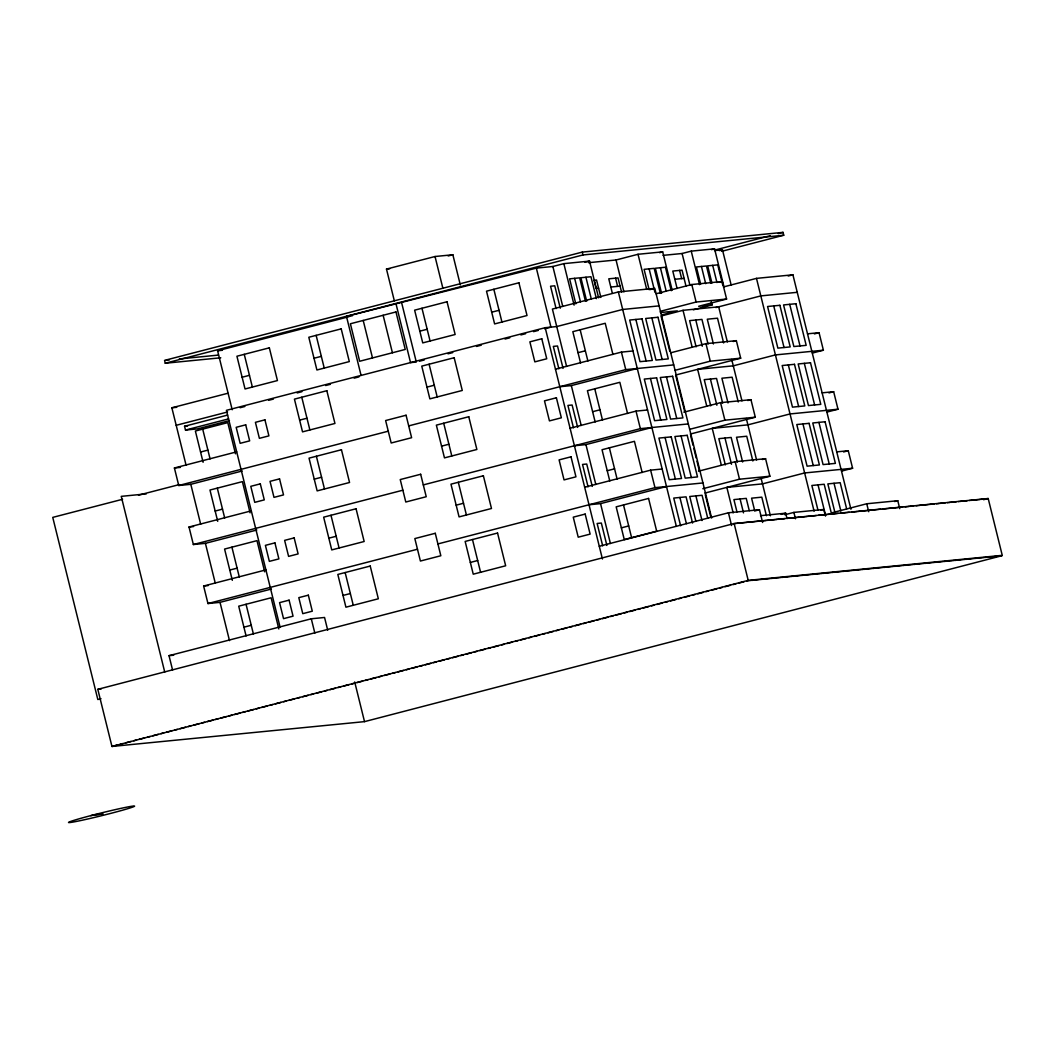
<?xml version="1.0" encoding="UTF-8"?>
<svg xmlns="http://www.w3.org/2000/svg" width="1055" height="1055" viewBox="0 0 1055 1055"><rect width="100%" height="100%" fill="white"/><g stroke="black" fill="none" stroke-linecap="round" stroke-linejoin="round"><path stroke-width="1.5" d="M97.812 689.324L734.135 523.544L988.192 498.514L1002.25 555.339L748.206 580.369L111.949 746.452L97.812 689.324L101.095 689.007M983.563 499.701L988.192 498.514M117.395 745.028L111.949 746.452L364.516 721.633L1002.237 555.642M120.125 744.316L122.855 743.604M125.571 742.891L131.031 741.48M133.748 740.768L136.477 740.056M139.194 739.344L144.654 737.933M147.37 737.221L150.1 736.509M152.817 735.797L158.276 734.372M160.993 733.673L163.723 732.961M166.453 732.249L171.899 730.825M174.616 730.113L177.345 729.414M180.075 728.702L185.522 727.277M188.252 726.565L190.968 725.853M193.698 725.154L199.144 723.73M201.874 723.018L204.591 722.306M207.321 721.594L212.767 720.183M215.497 719.47L218.214 718.758M220.943 718.046L226.39 716.635M229.12 715.923L231.836 715.211M234.566 714.499L240.013 713.075M242.742 712.376L245.472 711.663M248.189 710.951L253.635 709.527M256.365 708.815L259.095 708.116M261.811 707.404L267.258 705.98M269.988 705.268L272.718 704.555M275.434 703.856L280.894 702.432M283.61 701.72L286.34 701.008M289.057 700.296L294.516 698.885M297.233 698.173L299.963 697.461M302.693 696.748L308.139 695.337M310.856 694.625L313.586 693.913M316.315 693.201L321.762 691.777M324.478 691.078L327.208 690.366M329.938 689.654L335.385 688.229M338.114 687.517L340.831 686.818M343.561 686.106L349.007 684.682M351.737 683.97L354.454 683.258M357.183 682.559L362.63 681.134M365.36 680.422L368.076 679.71M370.806 678.998L376.253 677.587M378.982 676.875L381.699 676.163M384.429 675.451L389.875 674.04M392.605 673.327L395.335 672.615M398.051 671.903L403.498 670.479M406.228 669.78L408.958 669.068M411.674 668.356L417.134 666.931M419.85 666.219L422.58 665.52M425.297 664.808L430.757 663.384M433.473 662.672L436.203 661.96M438.92 661.261L444.379 659.837M447.096 659.124L449.826 658.412M452.555 657.7L458.002 656.289M460.719 655.577L463.448 654.865M466.178 654.153L471.625 652.742M474.354 652.03L477.071 651.317M479.801 650.605L485.247 649.181M487.977 648.482L490.694 647.77M493.424 647.058L498.87 645.634M501.6 644.922L504.316 644.223M507.046 643.51L512.493 642.086M515.222 641.374L517.939 640.662M520.669 639.963L526.115 638.539M528.845 637.827L531.575 637.115M534.292 636.402L539.738 634.991M542.468 634.279L545.198 633.567M547.914 632.855L553.361 631.444M556.091 630.732L558.82 630.02M561.537 629.308L566.997 627.883M569.713 627.184L572.443 626.472M575.16 625.76L580.619 624.336M583.336 623.624L586.066 622.925M588.796 622.213L594.242 620.788M596.959 620.076L599.688 619.364M602.418 618.665L607.865 617.241M610.581 616.529L613.311 615.817M616.041 615.105L621.487 613.694M624.217 612.981L626.934 612.269M629.664 611.557L635.11 610.146M637.84 609.434L640.556 608.722M643.286 608.01L648.733 606.585M651.463 605.887L654.179 605.174M656.909 604.462L662.355 603.038M665.085 602.326L667.802 601.627M670.532 600.915L675.978 599.491M678.708 598.778L681.438 598.066M684.154 597.367L689.601 595.943M692.331 595.231L695.06 594.519M697.777 593.807L703.237 592.396M705.953 591.684L708.683 590.971M711.4 590.259L716.859 588.848M719.576 588.136L722.306 587.424M725.022 586.712L730.482 585.288M733.199 584.589L735.928 583.877M738.658 583.164L744.105 581.74M746.821 581.028L748.272 580.659M394.333 300.82L386.486 269.091L435.029 256.51L452.859 254.756L460.31 284.903M448.151 255.969L452.859 254.756M721.567 251.354L783.746 235.239L783.047 232.377L582.255 252.105L164.567 360.388L165.266 363.237L220.772 357.79M165.266 363.237L582.967 254.954L783.746 235.239M361.074 375.422L346.475 316.408L536.349 268.115L552.873 266.493L563.845 263.644L589.534 261.113L598.62 297.84M232.192 409.762L217.594 350.748L349.073 316.658M584.958 262.299L589.534 261.113M588.492 262.695L616.041 259.992L638.024 254.281L662.685 251.868L672.154 290.151M659.56 252.673L662.685 251.868M663.054 255.363L682.097 253.503L691.236 251.13L714.565 248.835L724.033 287.118M711.426 249.653L714.565 248.835M714.486 250.154L770.282 235.687M778.26 233.617L783.047 232.377M719.299 250.642L722.464 249.824L731.141 284.916M314.008 358.252L321.34 356.353M491.709 312.188L499.041 310.289M242.123 377.228L249.468 375.329M419.824 331.165L427.17 329.266M711.624 518.045L654.786 288.371L618.349 291.945L552.398 309.049L566.601 366.441M186.076 465.202L171.859 407.784L227.92 393.251M650.065 289.598L653.203 288.78M656.065 293.778L691.777 284.52L722.253 281.527L726.592 299.04L698.674 306.28L712.046 304.961L711.255 301.783M719.154 282.331L722.253 281.527M659.111 305.884L622.674 309.471L556.724 326.562L545.198 327.696L226.429 410.329L280.116 627.277M240.118 407.718L244.866 406.478M268.629 400.32L273.377 399.093M297.141 392.935L301.901 391.695M325.652 385.537L330.413 384.31M354.177 378.138L358.924 376.912M419.481 361.219L424.229 359.979M447.993 353.821L452.74 352.594M476.504 346.436L481.265 345.196M505.015 339.037L509.776 337.811M520.867 334.936L525.614 333.697M533.54 331.652L538.287 330.413M544.631 328.778L550.961 327.129L536.349 268.115M176.198 425.297L227.59 411.978M229.449 420.615L197.549 428.871L185.495 430.058L184.559 426.26L227.603 415.09M723.493 286.934L756.488 278.375L792.912 274.801L850.937 509.262M185.495 430.058L228.553 418.901M788.204 276.028L792.912 274.801M660.285 311.317L696.115 302.033L726.592 299.04M661.591 314.957L677.284 310.882L660.338 312.557M727.37 341.912L718.679 306.82L683.033 310.315L661.05 316.025L669.74 351.117M693.333 309.814L712.046 304.961M715.831 307.559L760.813 295.901L797.25 292.314M299.633 420.127L306.965 418.228M426.959 387.119L434.291 385.22M578.021 352.687L585.354 350.788M200.569 452.015L207.901 450.116M242.188 470.992L190.81 484.311L178.743 485.498L174.405 467.985L236.702 451.843M555.471 369.197L621.421 352.106L632.947 350.972M670.875 352.752L705.953 343.653L736.35 340.66L740.689 358.186L675.662 375.039L684.735 411.727M122.591 499.279L52.75 517.385L97.825 699.505L100.99 698.687M138.469 495.164L179.376 484.562M733.172 341.49L736.35 340.66M178.743 485.498L388.266 431.192M408.694 425.89L625.747 369.619L673.723 364.911M559.796 386.723L571.335 385.589L637.286 368.485M814.341 333.908L819.062 332.694L823.388 350.207L812.403 353.056M675.2 370.265L710.279 361.166L740.689 358.186M314.245 479.155L321.577 477.242M441.557 446.146L448.902 444.234M592.62 411.701L599.965 409.802M215.167 511.042L222.513 509.143M256.8 530.019L205.409 543.338L193.355 544.525L189.016 527.012L251.301 510.857M570.069 428.225L636.02 411.12L647.559 409.986M683.877 412.175L720.552 402.667L750.962 399.687L755.301 417.2L690.26 434.067M747.771 400.518L750.962 399.687M193.355 544.525L402.865 490.206M423.306 484.904L640.359 428.647L688.322 423.925M574.408 445.738L585.934 444.603L651.898 427.512M828.953 392.935L833.661 391.708L838 409.221L827.001 412.07M689.812 429.279L724.89 420.193L755.301 417.2M328.844 538.169L336.176 536.27M456.169 505.16L463.501 503.261M607.232 470.728L614.564 468.829M229.779 570.056L237.111 568.157M271.399 589.033L220.02 602.352L207.954 603.539L203.628 586.026L265.913 569.885M584.681 487.239L650.632 470.148L662.158 469.013M698.489 471.203L735.164 461.694L765.574 458.701L769.899 476.227L704.872 493.081M762.383 459.532L765.574 458.701M207.954 603.539L417.477 549.233M437.917 543.932L654.97 487.661L702.933 482.953M589.007 504.765L600.546 503.631L666.496 486.526M843.565 451.949L848.273 450.736L852.598 468.249L841.613 471.097M702.828 488.716L739.502 479.207L769.899 476.227M343.02 595.442L350.352 593.543M470.345 562.434L477.678 560.535M621.369 527.843L628.701 525.944M243.916 627.184L251.248 625.272M172.572 670.004L169.024 655.669L311.291 618.784L324.558 617.478L327.709 630.217M599.28 546.266L728.438 512.783L759.455 509.736L762.607 522.476M754.721 510.963L759.455 509.736M781.175 514.378L785.698 513.205L786.885 517.979M784.841 514.748L793.888 512.4L823.77 509.46L825.353 515.829M820.619 510.277L823.77 509.46M831.947 512.796L866.748 503.763L897.779 500.716L899.744 508.681M894.627 501.534L897.779 500.716M386.486 269.091L389.717 268.774M714.591 250.602L722.464 249.824M674.818 279.285L684.088 278.375M598.581 288.252L596.128 288.49L594.097 280.261L596.55 280.023L600.862 297.444M610.805 287.039L620.076 286.129M346.475 316.408L352.238 315.841M217.594 350.748L222.434 350.273M166.189 360.23L169.459 359.9M179.258 358.937L218.438 355.087M807.523 333.815L819.062 332.694M171.859 407.784L176.778 407.296M823.388 350.207L775.425 354.915L733.291 365.834L697.645 369.342L706.731 406.056M184.559 426.26L187.566 425.956M822.135 392.842L833.661 391.708M174.405 467.985L180.445 467.391M838 409.221L790.024 413.942L747.89 424.862L712.244 428.356L721.33 465.084M146.302 493.885L121.246 496.351L164.738 672.075M836.734 451.87L848.273 450.736M189.016 527.012L193.54 526.564M852.598 468.249L804.635 472.957L762.501 483.876L726.855 487.384L733.172 512.901M760.536 515.671L785.698 513.205M733.594 523.676L734.386 523.597M735.177 523.531L735.955 523.451M736.746 523.372L737.537 523.293M738.315 523.214L739.107 523.135M739.898 523.056L740.676 522.99M741.467 522.911L742.245 522.832M743.037 522.753L743.828 522.673M744.606 522.594L745.397 522.515M746.188 522.449L746.966 522.37M747.758 522.291L748.536 522.212M749.327 522.133L750.118 522.054M750.896 521.974L751.688 521.909M752.479 521.829L753.257 521.75M754.048 521.671L754.826 521.592M755.617 521.513L756.409 521.434M757.187 521.368L757.978 521.289M758.769 521.21L759.547 521.13M760.338 521.051L761.13 520.972M761.908 520.893L762.699 520.827M763.477 520.748L764.268 520.669M765.06 520.59L765.838 520.511M766.629 520.432L767.42 520.352M768.198 520.286L768.99 520.207M769.768 520.128L770.559 520.049M771.35 519.97L772.128 519.891M772.919 519.812L773.711 519.746M774.489 519.667L775.28 519.588M776.058 519.508L776.849 519.429M777.64 519.35L778.419 519.271M779.21 519.205L780.001 519.126M780.779 519.047L781.57 518.968M782.362 518.889L783.14 518.809M783.931 518.73L784.709 518.664M787.07 518.427L787.861 518.348M788.652 518.269L789.43 518.19M790.221 518.124L790.999 518.045M791.791 517.965L792.582 517.886M793.36 517.807L794.151 517.728M794.942 517.649L795.721 517.583M796.512 517.504L797.29 517.425M798.081 517.346L798.872 517.267M799.65 517.187L800.442 517.108M801.233 517.042L802.011 516.963M802.802 516.884L803.594 516.805M804.372 516.726L805.163 516.647M805.941 516.568L806.732 516.488M807.523 516.423L808.301 516.343M809.093 516.264L809.884 516.185M810.662 516.106L811.453 516.027M812.231 515.948L813.023 515.882M813.814 515.803L814.592 515.724M815.383 515.644L816.174 515.565M818.522 515.341L819.313 515.262M820.104 515.183L820.882 515.104M821.674 515.025L822.465 514.946M823.243 514.866L824.034 514.8M824.825 514.721L825.603 514.642M826.395 514.563L827.173 514.484M827.964 514.405L828.755 514.326M829.533 514.26L830.325 514.181M831.116 514.101L831.894 514.022M832.685 513.943L833.463 513.864M834.254 513.785L835.046 513.719M835.824 513.64L836.615 513.561M837.406 513.482L838.184 513.403M840.545 513.178L841.336 513.099M842.114 513.02L842.905 512.941M843.697 512.862L844.475 512.783M845.266 512.704L846.057 512.638M846.835 512.559L847.627 512.479M848.405 512.4L849.196 512.321M851.556 512.097L852.348 512.018M853.126 511.939L853.917 511.86M854.695 511.781L855.486 511.701M856.278 511.622L857.056 511.556M857.847 511.477L858.638 511.398M859.416 511.319L860.207 511.24M860.986 511.161L861.777 511.082M862.568 511.016L863.346 510.937M864.137 510.857L864.929 510.778M865.707 510.699L866.498 510.62M867.289 510.541L868.067 510.475M868.858 510.396L869.637 510.317M870.428 510.238L871.219 510.158M871.997 510.079L872.788 510M873.58 509.934L874.358 509.855M875.149 509.776L875.927 509.697M876.718 509.618L877.509 509.539M878.288 509.46L879.079 509.394M879.87 509.314L880.648 509.235M883.009 508.998L883.8 508.919M884.578 508.853L885.369 508.774M886.16 508.695L886.938 508.616M887.73 508.536L888.521 508.457M889.299 508.378L890.09 508.312M890.868 508.233L891.66 508.154M892.451 508.075L893.229 507.996M894.02 507.917L894.811 507.837M895.59 507.772L896.381 507.692M897.159 507.613L897.95 507.534M898.741 507.455L899.519 507.376M900.311 507.297L901.102 507.231M901.88 507.152L902.671 507.073M905.032 506.835L905.81 506.756M906.601 506.69L907.392 506.611M908.17 506.532L908.962 506.453M909.753 506.374L910.531 506.295M911.322 506.215L912.1 506.149M912.892 506.07L913.683 505.991M916.043 505.754L916.821 505.675M917.613 505.609L918.391 505.53M919.182 505.45L919.973 505.371M920.751 505.292L921.543 505.213M922.334 505.134L923.112 505.068M923.903 504.989L924.681 504.91M925.472 504.831L926.264 504.752M927.042 504.672L927.833 504.593M928.624 504.527L929.402 504.448M930.194 504.369L930.985 504.29M931.763 504.211L932.554 504.132M933.332 504.053L934.123 503.987M936.484 503.749L937.275 503.67M938.053 503.591L938.845 503.512M939.623 503.446L940.414 503.367M941.205 503.288L941.983 503.209M942.774 503.13L943.566 503.05M944.344 502.971L945.135 502.905M947.496 502.668L948.274 502.589M949.065 502.51L949.856 502.431M950.634 502.365L951.425 502.286M952.217 502.206L952.995 502.127M953.786 502.048L954.564 501.969M955.355 501.89L956.147 501.824M958.507 501.587L959.285 501.507M960.076 501.428L960.854 501.349M961.646 501.283L962.437 501.204M963.215 501.125L964.006 501.046M964.798 500.967L965.576 500.888M966.367 500.809L967.145 500.743M969.505 500.505L970.297 500.426M971.088 500.347L971.866 500.268M972.657 500.202L973.448 500.123M974.227 500.044L975.018 499.965M975.796 499.885L976.587 499.806M977.378 499.727L978.156 499.661M978.948 499.582L979.739 499.503M980.517 499.424L981.308 499.345M982.086 499.266L982.878 499.186M983.669 499.121L984.447 499.041M985.238 498.962L986.029 498.883M203.628 586.026L208.152 585.578M748.826 580.685L749.604 580.606M750.395 580.54L751.186 580.461M751.964 580.382L752.756 580.303M753.547 580.224L754.325 580.145M755.116 580.065L755.894 579.999M756.686 579.92L757.477 579.841M758.255 579.762L759.046 579.683M759.837 579.604L760.615 579.525M761.407 579.459L762.185 579.38M762.976 579.301L763.767 579.221M764.545 579.142L765.337 579.063M766.128 578.984L766.906 578.918M767.697 578.839L768.488 578.76M769.266 578.681L770.058 578.602M770.836 578.522L771.627 578.443M772.418 578.377L773.196 578.298M773.988 578.219L774.779 578.14M775.557 578.061L776.348 577.982M777.126 577.903L777.917 577.837M778.709 577.758L779.487 577.678M780.278 577.599L781.069 577.52M781.847 577.441L782.639 577.362M783.417 577.296L784.208 577.217M784.999 577.138L785.777 577.059M786.568 576.98L787.36 576.9M788.138 576.821L788.929 576.755M789.72 576.676L790.498 576.597M791.29 576.518L792.068 576.439M792.859 576.36L793.65 576.281M794.428 576.215L795.219 576.135M796.011 576.056L796.789 575.977M797.58 575.898L798.358 575.819M799.149 575.74L799.941 575.674M800.719 575.595L801.51 575.516M802.301 575.437L803.079 575.357M803.87 575.278L804.649 575.199M805.44 575.133L806.231 575.054M807.009 574.975L807.8 574.896M808.592 574.817L809.37 574.738M810.161 574.659L810.952 574.593M811.73 574.513L812.521 574.434M813.3 574.355L814.091 574.276M814.882 574.197L815.66 574.118M816.451 574.052L817.243 573.973M818.021 573.894L818.812 573.815M819.59 573.735L820.381 573.656M821.172 573.577L821.951 573.511M822.742 573.432L823.533 573.353M824.311 573.274L825.102 573.195M825.88 573.116L826.672 573.036M827.463 572.971L828.241 572.891M829.032 572.812L829.823 572.733M830.602 572.654L831.393 572.575M832.184 572.496L832.962 572.43M833.753 572.351L834.531 572.272M835.323 572.192L836.114 572.113M836.892 572.034L837.683 571.955M838.474 571.889L839.253 571.81M840.044 571.731L840.822 571.652M841.613 571.573L842.404 571.494M843.182 571.414L843.974 571.348M844.765 571.269L845.543 571.19M846.334 571.111L847.112 571.032M847.904 570.953L848.695 570.874M849.473 570.808L850.264 570.729M851.055 570.65L851.833 570.57M852.625 570.491L853.416 570.412M854.194 570.333L854.985 570.267M855.763 570.188L856.555 570.109M857.346 570.03L858.124 569.951M858.915 569.871L859.706 569.792M860.484 569.726L861.276 569.647M862.054 569.568L862.845 569.489M863.636 569.41L864.414 569.331M865.206 569.252L865.997 569.186M866.775 569.107L867.566 569.027M868.344 568.948L869.135 568.869M869.927 568.79L870.705 568.711M871.496 568.632L872.287 568.566M873.065 568.487L873.857 568.408M874.648 568.328L875.426 568.249M876.217 568.17L876.995 568.091M877.786 568.025L878.578 567.946M879.356 567.867L880.147 567.788M880.938 567.709L881.716 567.63M882.508 567.55L883.286 567.485M884.077 567.405L884.868 567.326M885.646 567.247L886.437 567.168M887.229 567.089L888.007 567.01M888.798 566.944L889.576 566.865M890.367 566.786L891.159 566.706M891.937 566.627L892.728 566.548M893.519 566.469L894.297 566.403M895.088 566.324L895.88 566.245M896.658 566.166L897.449 566.087M898.227 566.008L899.018 565.928M899.81 565.862L900.588 565.783M901.379 565.704L902.17 565.625M902.948 565.546L903.739 565.467M904.517 565.388L905.309 565.322M906.1 565.243L906.878 565.163M907.669 565.084L908.461 565.005M909.239 564.926L910.03 564.847M910.808 564.781L911.599 564.702M912.39 564.623L913.168 564.544M913.96 564.465L914.751 564.385M915.529 564.306L916.32 564.24M917.112 564.161L917.89 564.082M918.681 564.003L919.459 563.924M920.25 563.845L921.041 563.766M921.819 563.7L922.611 563.621M923.402 563.541L924.18 563.462M924.971 563.383L925.749 563.304M926.541 563.225L927.332 563.159M928.11 563.08L928.901 563.001M929.692 562.922L930.47 562.843M931.262 562.763L932.04 562.684M932.831 562.618L933.622 562.539M934.4 562.46L935.192 562.381M935.983 562.302L936.761 562.223M937.552 562.144L938.343 562.078M939.121 561.999L939.913 561.919M940.691 561.84L941.482 561.761M942.273 561.682L943.051 561.603M943.843 561.537L944.634 561.458M945.412 561.379L946.203 561.3M946.981 561.22L947.772 561.141M948.564 561.062L949.342 560.996M950.133 560.917L950.924 560.838M951.702 560.759L952.494 560.68M953.272 560.601L954.063 560.522M954.854 560.456L955.632 560.376M956.423 560.297L957.215 560.218M957.993 560.139L958.784 560.06M959.575 559.981L960.353 559.915M961.145 559.836L961.923 559.757M962.714 559.678L963.505 559.598M964.283 559.519L965.074 559.44M965.866 559.374L966.644 559.295M967.435 559.216L968.213 559.137M969.004 559.058L969.796 558.979M970.574 558.899L971.365 558.834M972.156 558.754L972.934 558.675M973.725 558.596L974.504 558.517M975.295 558.438L976.086 558.359M976.864 558.293L977.655 558.214M978.447 558.135L979.225 558.055M980.016 557.976L980.807 557.897M981.585 557.818L982.376 557.752M983.155 557.673L983.946 557.594M984.737 557.515L985.515 557.436M986.306 557.356L987.098 557.277M987.876 557.211L988.667 557.132M989.445 557.053L990.236 556.974M991.027 556.895L991.806 556.816M992.597 556.737L993.388 556.671M994.166 556.592L994.957 556.513M995.735 556.433L996.527 556.354M997.318 556.275L998.096 556.196M998.887 556.13L999.678 556.051M1000.457 555.972L1001.248 555.893M169.024 655.669L173.745 655.208M93.961 814.803L103.034 813.906L90.77 815.634M866.748 503.763L868.727 511.728M846.651 508.892L840.176 482.689L827.845 483.902L835.098 513.178M789.72 304.328L800.02 345.948M804.332 363.355L814.631 404.962M818.931 422.369L829.23 463.989M834.017 483.296L840.875 511.042M831.432 513.548L824.179 484.258L811.862 485.471L817.968 510.132M773.737 305.897L784.036 347.517M788.336 364.925L798.635 406.531M802.947 423.939L813.247 465.558M818.021 484.865L825.656 515.697M756.488 278.375L814.104 511.24M793.888 512.4L795.47 518.77M722.781 285.206L717.743 264.871L707.668 265.86L711.927 283.07M712.705 265.359L716.965 282.569M731.708 359.465L741.968 400.94M746.32 418.479L756.58 459.954M761.314 479.102L770.401 515.79M710.727 283.188L706.468 265.979L696.392 266.968L700.652 284.177M723.638 342.954L717.519 318.201L707.298 319.203L713.417 343.956M738.249 401.968L732.13 377.215L721.897 378.218L728.029 402.97M752.861 460.995L746.729 436.243L736.509 437.245L742.628 461.998M766.405 515.724L761.802 497.169L751.582 498.171L754.642 510.541M701.43 266.467L705.69 283.676M691.236 251.13L699.531 284.652M708.05 344.075L701.944 319.414L689.627 320.628L696.115 346.831M722.649 403.102L716.556 378.442L704.239 379.655L710.714 405.845M737.26 462.116L731.155 437.456L718.837 438.669L725.326 464.873M749.287 510.712L746.241 498.382L733.911 499.595L736.97 511.926M691.777 284.52L696.115 302.033M705.953 343.653L710.279 361.166M720.552 402.667L724.89 420.193M735.164 461.694L739.502 479.207M682.097 253.503L689.983 285.404M695.786 320.021L702.274 346.225M710.397 379.048L716.873 405.239M724.996 438.062L731.484 464.266M740.083 498.989L743.511 512.862M685.987 286.037L682.058 270.159L672.787 271.069L677.099 288.477M679.605 270.397L681.636 278.612M683.033 310.315L692.12 347.042M734.135 523.544L748.206 580.369M728.438 512.783L731.59 525.522M671.244 290.718L665.441 267.245L655.366 268.234L661.564 293.264M660.404 267.746L666.206 291.206M660.364 293.382L654.166 268.352L644.091 269.342L649.128 289.677M690.656 435.662L693.029 445.223M693.821 448.415L696.181 457.989M696.973 461.18L699.346 470.754M705.268 494.676L710.793 517.016M649.128 268.854L654.944 292.314M707.786 518.401L702.063 495.283L689.746 496.496L695.838 521.157M638.024 254.281L646.715 289.413M651.845 317.872L662.144 359.491M666.457 376.899L676.743 418.505M681.055 435.913L691.355 477.533M695.904 495.89L701.997 520.55M692.555 523.056L686.067 496.852L673.749 498.066L680.62 525.812M635.862 319.441L646.148 361.061M650.46 378.468L660.76 420.075M665.072 437.482L675.371 479.102M679.908 497.459L686.396 523.662M616.041 259.992L623.927 291.892M621.593 292.261L618.045 277.913L608.775 278.823L612.322 293.171M615.593 278.151L617.623 286.38M618.349 291.945L676.361 526.405M621.421 352.106L625.747 369.619M636.02 411.12L640.359 428.647M650.632 470.148L654.97 487.661M612.942 354.467L605.227 323.278L572.825 331.679L580.567 362.96M627.554 413.481L619.839 382.306L587.424 390.706L595.165 421.974M642.152 472.508L634.437 441.32L602.036 449.72L609.777 481.001M596.378 298.644L590.958 276.74L580.883 277.742L586.686 301.203M582.255 252.105L582.967 254.954M585.921 277.241L591.341 299.145M585.485 301.321L579.683 277.847L569.608 278.837L575.806 303.88M574.645 278.349L580.448 301.822M563.845 263.644L574.105 305.119M580.158 329.78L587.899 361.061M594.769 388.807L602.497 420.075M609.368 447.821L617.109 479.102M623.505 504.936L631.602 537.681M552.873 266.493L562.737 306.372M560.284 308.192L554.745 285.8L550.552 286.221L556.091 308.601M571.335 385.589L581.2 425.468M585.934 444.603L595.811 484.482M600.546 503.631L610.41 543.51M563.053 368.38L557.515 345.987L553.321 346.396L558.86 368.788M577.665 427.394L572.113 405.015L567.92 405.423L573.472 427.816M592.264 486.421L586.725 464.029L582.531 464.437L588.07 486.83M606.876 545.435L601.337 523.056L597.13 523.465L602.682 545.857M545.198 327.696L602.431 559.005M493.846 289.281L501.943 322.026M435.029 256.51L442.876 288.239M421.974 308.258L430.071 341.002M429.095 364.212L437.192 396.957M443.707 423.24L451.804 455.984M458.305 482.254L466.416 514.998M472.482 539.54L480.579 572.272M401.704 303.009L416.303 362.036L410.54 362.603L395.942 303.576M383.136 315.274L392.42 352.766M363.21 320.443L372.494 357.935M316.144 335.345L324.241 368.09M301.77 397.221L309.88 429.965M316.381 456.248L324.478 488.979M330.98 515.262L339.09 548.007M345.156 572.549L353.267 605.28M354.704 681.965L364.516 721.633M311.291 618.784L314.838 633.119M244.259 354.335L252.369 387.066M235.489 453.795L227.775 422.62L195.373 431.02L203.101 462.288M250.101 512.822L242.386 481.634L209.971 490.034L217.712 521.315M264.7 571.836L256.985 540.661L224.583 549.062L232.324 580.329M278.837 628.951L271.122 597.776L238.72 606.177L246.092 635.98M202.705 429.121L210.077 458.925M217.304 488.135L224.689 517.939M231.915 547.163L239.287 576.966M246.052 604.278L253.424 634.081M190.81 484.311L200.674 524.23M205.409 543.338L215.286 583.244M220.02 602.352L229.489 640.636M92.339 815.225L88.264 816.293A34.103 1.372 -13.9 0 0 79.494 820.803A34.103 1.372 -13.9 0 0 133.181 806.89A34.103 1.372 -13.9 0 0 96.572 814.13L92.339 815.225M395.968 311.95L350.392 323.766L359.663 361.258L405.239 349.442L395.968 311.95M341.213 328.857L308.812 337.257L316.909 369.989L349.31 361.588L341.213 328.857M518.915 282.78L486.513 291.18L494.61 323.925L527.025 315.524L518.915 282.78M269.342 347.834L236.927 356.234L245.037 388.965L277.439 380.565L269.342 347.834M447.043 301.756L414.628 310.17L422.739 342.901L455.14 334.501L447.043 301.756M326.839 390.719L294.437 399.133L302.534 431.864L334.949 423.464L326.839 390.719M454.164 357.724L421.763 366.125L429.86 398.856L462.275 390.456L454.164 357.724M541.782 338.761L529.874 341.846L534.832 361.865L546.741 358.779L541.782 338.761M245.71 424.835L236.175 427.315L240.144 443.324L249.666 440.858L245.71 424.835M264.937 419.85L255.416 422.33L259.385 438.339L268.906 435.873L264.937 419.85M406.07 415.235L385.629 420.536L391.181 442.995L411.621 437.706L406.07 415.235M341.451 449.747L309.036 458.147L317.146 490.892L349.548 482.491L341.451 449.747M468.776 416.738L436.361 425.139L444.472 457.883L476.873 449.483L468.776 416.738M556.394 397.775L544.486 400.86L549.444 420.892L561.352 417.806L556.394 397.775M260.308 483.863L250.787 486.329L254.756 502.351L264.278 499.885L260.308 483.863M279.549 478.878L270.027 481.344L273.983 497.367L283.518 494.901L279.549 478.878M420.668 474.262L400.241 479.563L405.793 502.022L426.233 496.72L420.668 474.262M356.062 508.761L323.648 517.174L331.745 549.906L364.16 541.505L356.062 508.761M483.375 475.765L450.973 484.166L459.07 516.897L491.485 508.497L483.375 475.765M571.006 456.802L559.097 459.888L564.043 479.906L575.951 476.82L571.006 456.802M274.92 542.877L265.398 545.356L269.355 561.365L278.889 558.899L274.92 542.877M294.16 537.892L284.626 540.371L288.595 556.381L298.117 553.915L294.16 537.892M435.28 533.289L414.839 538.577L420.404 561.036L440.832 555.748L435.28 533.289M370.226 566.047L337.824 574.448L345.921 607.192L378.336 598.778L370.226 566.047M497.551 533.039L465.15 541.439L473.247 574.184L505.662 565.783L497.551 533.039M585.169 514.075L573.261 517.161L578.219 537.193L590.127 534.107L585.169 514.075M648.574 498.435L616.173 506.848L624.27 539.58L656.685 531.179L648.574 498.435M289.096 600.163L279.562 602.629L283.531 618.652L293.053 616.173L289.096 600.163M308.337 595.178L298.802 597.644L302.772 613.667L312.293 611.188L308.337 595.178M642.02 318.847L629.703 320.047L639.989 361.667L652.32 360.454L642.02 318.847M658.004 317.265L645.686 318.478L655.986 360.085L668.303 358.885L658.004 317.265M779.896 305.304L767.578 306.504L777.865 348.124L790.195 346.91L779.896 305.304M795.879 303.721L783.562 304.935L793.861 346.541L806.178 345.341L795.879 303.721M656.619 377.861L644.302 379.075L654.601 420.681L666.918 419.468L656.619 377.861M672.615 376.292L660.298 377.505L670.584 419.112L682.915 417.899L672.615 376.292M794.494 364.318L782.177 365.531L792.476 407.138L804.794 405.924L794.494 364.318M810.491 362.749L798.173 363.962L808.46 405.568L820.79 404.355L810.491 362.749M671.231 436.889L658.913 438.089L669.213 479.709L681.53 478.495L671.231 436.889M687.214 435.319L674.897 436.519L685.196 478.139L697.513 476.926L687.214 435.319M809.106 423.345L796.789 424.545L807.088 466.165L819.405 464.952L809.106 423.345M825.089 421.763L812.772 422.976L823.071 464.582L835.389 463.382L825.089 421.763"/></g></svg>
